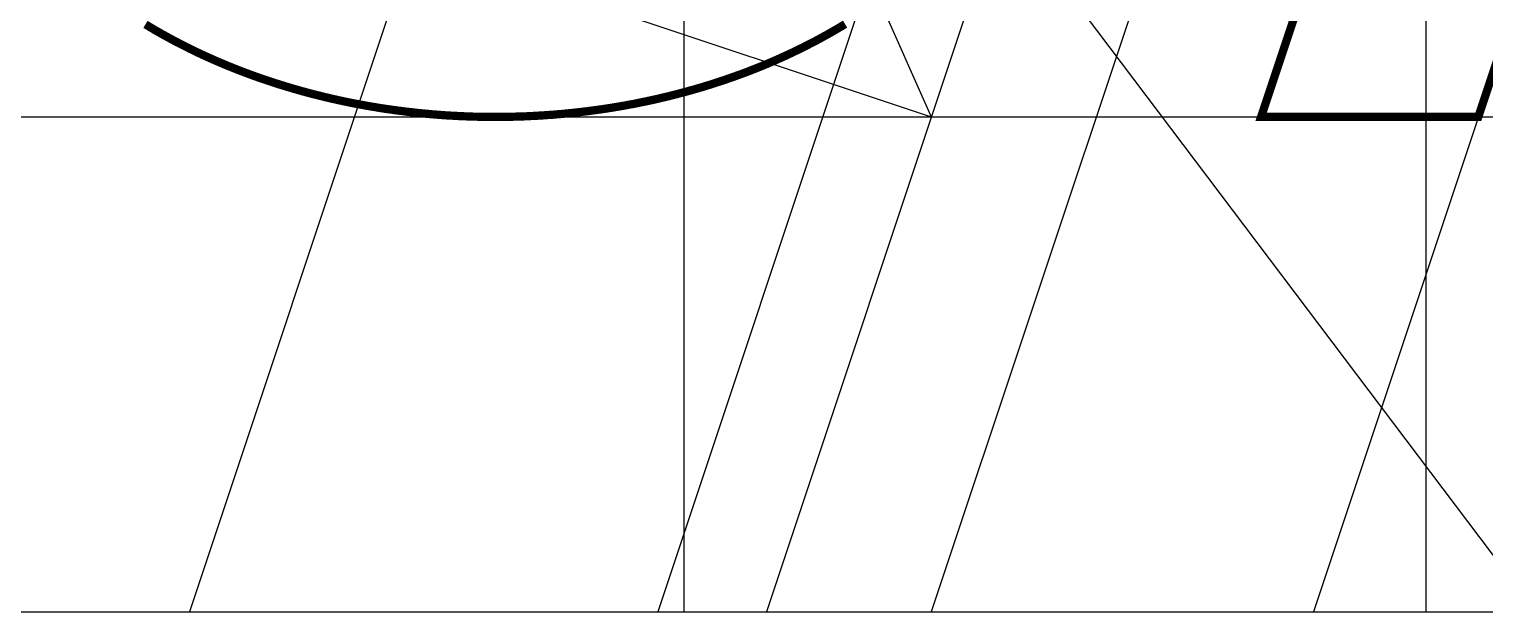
# Model space of a CAD drawing. Extents: x -732 to 2500, y -1000 to 1032.
# Drawn here: x 1890.6 to 2067.1, y -1000 to -929.4 of the extents above; entities that cross this region are included whole.
import ezdxf

# ---------------------------------------------------------------- set-up
doc = ezdxf.new("R2010")
doc.units = 0
doc.header["$MEASUREMENT"] = 0
doc.layers.add('Text 5', color=242, linetype='Continuous')
doc.layers.add('Text 5 Guide', color=254, linetype='Continuous')

msp = doc.modelspace()

# ---------------------------------------------------------------- linework, layer by layer
at = {"layer": 'Text 5'}
msp.add_lwpolyline([(1800, -1000), (2500, -1000), (2500, -700), (1800, -700)], close=True, dxfattribs=at)
at = {"layer": 'Text 5', "const_width": 1}
msp.add_lwpolyline([(2063.34, -869.98), (2086.68, -879.02), (2066.35, -940), (2040, -940)], close=True, dxfattribs=at)
msp.add_lwpolyline([(1989.54, -928.75), (1989.32, -928.88), (1989.11, -929.01), (1988.9, -929.14), (1988.68, -929.26), (1988.47, -929.39), (1988.25, -929.51), (1988.03, -929.64), (1987.82, -929.76), (1987.6, -929.89), (1987.38, -930.01), (1987.16, -930.13), (1986.94, -930.25), (1986.72, -930.37), (1986.5, -930.49), (1986.28, -930.61), (1986.06, -930.73), (1985.84, -930.85), (1985.62, -930.96), (1985.39, -931.08), (1985.17, -931.19), (1984.94, -931.31), (1984.72, -931.42), (1984.49, -931.54), (1984.27, -931.65), (1984.04, -931.76), (1983.82, -931.87), (1983.59, -931.98), (1983.36, -932.09), (1983.13, -932.2), (1982.9, -932.31), (1982.67, -932.41), (1982.44, -932.52), (1982.21, -932.63), (1981.98, -932.73), (1981.75, -932.84), (1981.52, -932.94), (1981.29, -933.04), (1981.05, -933.15), (1980.82, -933.25), (1980.59, -933.35), (1980.35, -933.45), (1980.12, -933.55), (1979.88, -933.64), (1979.65, -933.74), (1979.41, -933.84), (1979.17, -933.94), (1978.94, -934.03), (1978.7, -934.13), (1978.46, -934.22), (1978.22, -934.31), (1977.99, -934.41), (1977.75, -934.5), (1977.51, -934.59), (1977.27, -934.68), (1977.03, -934.77), (1976.79, -934.86), (1976.54, -934.94), (1976.3, -935.03), (1976.06, -935.12), (1975.82, -935.2), (1975.58, -935.29), (1975.33, -935.37), (1975.09, -935.46), (1974.85, -935.54), (1974.6, -935.62), (1974.36, -935.7), (1974.11, -935.78), (1973.87, -935.86), (1973.62, -935.94), (1973.37, -936.02), (1973.13, -936.1), (1972.88, -936.17), (1972.63, -936.25), (1972.39, -936.33), (1972.14, -936.4), (1971.89, -936.47), (1971.64, -936.55), (1971.39, -936.62), (1971.14, -936.69), (1970.89, -936.76), (1970.64, -936.83), (1970.39, -936.9), (1970.14, -936.97), (1969.89, -937.04), (1969.64, -937.1), (1969.39, -937.17), (1969.14, -937.24), (1968.88, -937.3), (1968.63, -937.36), (1968.38, -937.43), (1968.13, -937.49), (1967.87, -937.55), (1967.62, -937.61), (1967.36, -937.67), (1967.11, -937.73), (1966.86, -937.79), (1966.6, -937.85), (1966.35, -937.91), (1966.09, -937.96), (1965.83, -938.02), (1965.58, -938.07), (1965.32, -938.13), (1965.07, -938.18), (1964.81, -938.23), (1964.55, -938.28), (1964.3, -938.34), (1964.04, -938.39), (1963.78, -938.44), (1963.52, -938.48), (1963.27, -938.53), (1963.01, -938.58), (1962.75, -938.63), (1962.49, -938.67), (1962.23, -938.72), (1961.97, -938.76), (1961.71, -938.8), (1961.45, -938.85), (1961.2, -938.89), (1960.94, -938.93), (1960.68, -938.97), (1960.42, -939.01), (1960.15, -939.05), (1959.89, -939.09), (1959.63, -939.12), (1959.37, -939.16), (1959.11, -939.19), (1958.85, -939.23), (1958.59, -939.26), (1958.33, -939.3), (1958.07, -939.33), (1957.8, -939.36), (1957.54, -939.39), (1957.28, -939.42), (1957.02, -939.45), (1956.76, -939.48), (1956.49, -939.51), (1956.23, -939.54), (1955.97, -939.56), (1955.7, -939.59), (1955.44, -939.61), (1955.18, -939.64), (1954.91, -939.66), (1954.65, -939.68), (1954.39, -939.7), (1954.12, -939.73), (1953.86, -939.75), (1953.6, -939.76), (1953.33, -939.78), (1953.07, -939.8), (1952.81, -939.82), (1952.54, -939.83), (1952.28, -939.85), (1952.01, -939.87), (1951.75, -939.88), (1951.48, -939.89), (1951.22, -939.9), (1950.96, -939.92), (1950.69, -939.93), (1950.43, -939.94), (1950.16, -939.95), (1949.9, -939.96), (1949.63, -939.96), (1949.37, -939.97), (1949.1, -939.98), (1948.84, -939.98), (1948.57, -939.99), (1948.31, -939.99), (1948.04, -939.99), (1947.78, -940), (1947.51, -940), (1947.25, -940), (1946.98, -940), (1946.72, -940), (1946.45, -940), (1946.19, -940), (1945.92, -939.99), (1945.66, -939.99), (1945.39, -939.98), (1945.13, -939.98), (1944.87, -939.97), (1944.6, -939.97), (1944.34, -939.96), (1944.07, -939.95), (1943.81, -939.94), (1943.54, -939.93), (1943.28, -939.92), (1943.01, -939.91), (1942.75, -939.9), (1942.48, -939.88), (1942.22, -939.87), (1941.96, -939.85), (1941.69, -939.84), (1941.43, -939.82), (1941.16, -939.81), (1940.9, -939.79), (1940.64, -939.77), (1940.37, -939.75), (1940.11, -939.73), (1939.84, -939.71), (1939.58, -939.69), (1939.32, -939.67), (1939.05, -939.64), (1938.79, -939.62), (1938.53, -939.59), (1938.26, -939.57), (1938, -939.54), (1937.74, -939.52), (1937.48, -939.49), (1937.21, -939.46), (1936.95, -939.43), (1936.69, -939.4), (1936.43, -939.37), (1936.17, -939.34), (1935.9, -939.3), (1935.64, -939.27), (1935.38, -939.24), (1935.12, -939.2), (1934.86, -939.17), (1934.6, -939.13), (1934.34, -939.09), (1934.08, -939.06), (1933.82, -939.02), (1933.56, -938.98), (1933.3, -938.94), (1933.04, -938.9), (1932.78, -938.86), (1932.52, -938.81), (1932.26, -938.77), (1932, -938.73), (1931.74, -938.68), (1931.48, -938.64), (1931.22, -938.59), (1930.96, -938.54), (1930.71, -938.5), (1930.45, -938.45), (1930.19, -938.4), (1929.93, -938.35), (1929.68, -938.3), (1929.42, -938.25), (1929.16, -938.19), (1928.91, -938.14), (1928.65, -938.09), (1928.4, -938.03), (1928.14, -937.98), (1927.88, -937.92), (1927.63, -937.86), (1927.37, -937.81), (1927.12, -937.75), (1926.87, -937.69), (1926.61, -937.63), (1926.36, -937.57), (1926.1, -937.51), (1925.85, -937.44), (1925.6, -937.38), (1925.35, -937.32), (1925.09, -937.25), (1924.84, -937.19), (1924.59, -937.12), (1924.34, -937.05), (1924.09, -936.99), (1923.84, -936.92), (1923.59, -936.85), (1923.34, -936.78), (1923.09, -936.71), (1922.84, -936.64), (1922.59, -936.57), (1922.34, -936.49), (1922.09, -936.42), (1921.84, -936.34), (1921.6, -936.27), (1921.35, -936.19), (1921.1, -936.12), (1920.85, -936.04), (1920.61, -935.96), (1920.36, -935.88), (1920.12, -935.8), (1919.87, -935.72), (1919.63, -935.64), (1919.38, -935.56), (1919.14, -935.48), (1918.89, -935.39), (1918.65, -935.31), (1918.41, -935.23), (1918.17, -935.14), (1917.92, -935.05), (1917.68, -934.97), (1917.44, -934.88), (1917.2, -934.79), (1916.96, -934.7), (1916.72, -934.61), (1916.48, -934.52), (1916.24, -934.43), (1916, -934.34), (1915.76, -934.24), (1915.53, -934.15), (1915.29, -934.05), (1915.05, -933.96), (1914.81, -933.86), (1914.58, -933.77), (1914.34, -933.67), (1914.11, -933.57), (1913.87, -933.47), (1913.64, -933.37), (1913.4, -933.27), (1913.17, -933.17), (1912.94, -933.07), (1912.71, -932.97), (1912.47, -932.86), (1912.24, -932.76), (1912.01, -932.65), (1911.78, -932.55), (1911.55, -932.44), (1911.32, -932.33), (1911.09, -932.23), (1910.86, -932.12), (1910.64, -932.01), (1910.41, -931.9), (1910.18, -931.79), (1909.95, -931.68), (1909.73, -931.56), (1909.5, -931.45), (1909.28, -931.34), (1909.05, -931.22), (1908.83, -931.11), (1908.61, -930.99), (1908.38, -930.88), (1908.16, -930.76), (1907.94, -930.64), (1907.72, -930.52), (1907.5, -930.4), (1907.28, -930.28), (1907.06, -930.16), (1906.84, -930.04), (1906.62, -929.92), (1906.4, -929.79), (1906.19, -929.67), (1905.97, -929.55), (1905.75, -929.42), (1905.54, -929.29), (1905.32, -929.17), (1905.11, -929.04), (1904.9, -928.91), (1904.68, -928.78)], dxfattribs=at)
at = {"layer": 'Text 5 Guide'}
for p, q in [((1846.7, -700), (2073.3, -1000)), ((2010, -700), (1910, -1000)), ((2066.82, -700), (1966.82, -1000)), ((1970, -700), (1970, -1000)), ((2080, -700), (1980, -1000)), ((2100, -700), (2000, -1000)), ((2146.35, -700), (2046.35, -1000)), ((2060, -700), (2060, -1000)), ((1920, -760), (2000, -940)), ((2100, -760), (2040, -940)), ((1874, -898), (2000, -940)), ((1800, -940), (2500, -940))]:
    msp.add_line(p, q, dxfattribs=at)
msp.add_lwpolyline([(1905.54, -929.29), (1905.75, -929.42), (1905.97, -929.55), (1906.19, -929.67), (1906.4, -929.79), (1906.62, -929.92), (1906.84, -930.04), (1907.06, -930.16), (1907.28, -930.28), (1907.5, -930.4), (1907.72, -930.52), (1907.94, -930.64), (1908.16, -930.76), (1908.38, -930.88), (1908.61, -930.99), (1908.83, -931.11), (1909.05, -931.22), (1909.28, -931.34), (1909.5, -931.45), (1909.73, -931.56), (1909.95, -931.68), (1910.18, -931.79), (1910.41, -931.9), (1910.64, -932.01), (1910.86, -932.12), (1911.09, -932.23), (1911.32, -932.33), (1911.55, -932.44), (1911.78, -932.55), (1912.01, -932.65), (1912.24, -932.76), (1912.47, -932.86), (1912.71, -932.97), (1912.94, -933.07), (1913.17, -933.17), (1913.4, -933.27), (1913.64, -933.37), (1913.87, -933.47), (1914.11, -933.57), (1914.34, -933.67), (1914.58, -933.77), (1914.81, -933.86), (1915.05, -933.96), (1915.29, -934.05), (1915.53, -934.15), (1915.76, -934.24), (1916, -934.34), (1916.24, -934.43), (1916.48, -934.52), (1916.72, -934.61), (1916.96, -934.7), (1917.2, -934.79), (1917.44, -934.88), (1917.68, -934.97), (1917.92, -935.05), (1918.17, -935.14), (1918.41, -935.23), (1918.65, -935.31), (1918.89, -935.39), (1919.14, -935.48), (1919.38, -935.56), (1919.63, -935.64), (1919.87, -935.72), (1920.12, -935.8), (1920.36, -935.88), (1920.61, -935.96), (1920.85, -936.04), (1921.1, -936.12), (1921.35, -936.19), (1921.6, -936.27), (1921.84, -936.34), (1922.09, -936.42), (1922.34, -936.49), (1922.59, -936.57), (1922.84, -936.64), (1923.09, -936.71), (1923.34, -936.78), (1923.59, -936.85), (1923.84, -936.92), (1924.09, -936.99), (1924.34, -937.05), (1924.59, -937.12), (1924.84, -937.19), (1925.09, -937.25), (1925.35, -937.32), (1925.6, -937.38), (1925.85, -937.44), (1926.1, -937.51), (1926.36, -937.57), (1926.61, -937.63), (1926.87, -937.69), (1927.12, -937.75), (1927.37, -937.81), (1927.63, -937.86), (1927.88, -937.92), (1928.14, -937.98), (1928.4, -938.03), (1928.65, -938.09), (1928.91, -938.14), (1929.16, -938.19), (1929.42, -938.25), (1929.68, -938.3), (1929.93, -938.35), (1930.19, -938.4), (1930.45, -938.45), (1930.71, -938.5), (1930.96, -938.54), (1931.22, -938.59), (1931.48, -938.64), (1931.74, -938.68), (1932, -938.73), (1932.26, -938.77), (1932.52, -938.81), (1932.78, -938.86), (1933.04, -938.9), (1933.3, -938.94), (1933.56, -938.98), (1933.82, -939.02), (1934.08, -939.06), (1934.34, -939.09), (1934.6, -939.13), (1934.86, -939.17), (1935.12, -939.2), (1935.38, -939.24), (1935.64, -939.27), (1935.9, -939.3), (1936.17, -939.34), (1936.43, -939.37), (1936.69, -939.4), (1936.95, -939.43), (1937.21, -939.46), (1937.48, -939.49), (1937.74, -939.52), (1938, -939.54), (1938.26, -939.57), (1938.53, -939.59), (1938.79, -939.62), (1939.05, -939.64), (1939.32, -939.67), (1939.58, -939.69), (1939.84, -939.71), (1940.11, -939.73), (1940.37, -939.75), (1940.64, -939.77), (1940.9, -939.79), (1941.16, -939.81), (1941.43, -939.82), (1941.69, -939.84), (1941.96, -939.85), (1942.22, -939.87), (1942.48, -939.88), (1942.75, -939.9), (1943.01, -939.91), (1943.28, -939.92), (1943.54, -939.93), (1943.81, -939.94), (1944.07, -939.95), (1944.34, -939.96), (1944.6, -939.97), (1944.87, -939.97), (1945.13, -939.98), (1945.39, -939.98), (1945.66, -939.99), (1945.92, -939.99), (1946.19, -940), (1946.45, -940), (1946.72, -940), (1946.98, -940), (1947.25, -940), (1947.51, -940), (1947.78, -940), (1948.04, -939.99), (1948.31, -939.99), (1948.57, -939.99), (1948.84, -939.98), (1949.1, -939.98), (1949.37, -939.97), (1949.63, -939.96), (1949.9, -939.96), (1950.16, -939.95), (1950.43, -939.94), (1950.69, -939.93), (1950.96, -939.92), (1951.22, -939.9), (1951.48, -939.89), (1951.75, -939.88), (1952.01, -939.87), (1952.28, -939.85), (1952.54, -939.83), (1952.81, -939.82), (1953.07, -939.8), (1953.33, -939.78), (1953.6, -939.76), (1953.86, -939.75), (1954.12, -939.73), (1954.39, -939.7), (1954.65, -939.68), (1954.91, -939.66), (1955.18, -939.64), (1955.44, -939.61), (1955.7, -939.59), (1955.97, -939.56), (1956.23, -939.54), (1956.49, -939.51), (1956.76, -939.48), (1957.02, -939.45), (1957.28, -939.42), (1957.54, -939.39), (1957.8, -939.36), (1958.07, -939.33), (1958.33, -939.3), (1958.59, -939.26), (1958.85, -939.23), (1959.11, -939.19), (1959.37, -939.16), (1959.63, -939.12), (1959.89, -939.09), (1960.15, -939.05), (1960.42, -939.01), (1960.68, -938.97), (1960.94, -938.93), (1961.2, -938.89), (1961.45, -938.85), (1961.71, -938.8), (1961.97, -938.76), (1962.23, -938.72), (1962.49, -938.67), (1962.75, -938.63), (1963.01, -938.58), (1963.27, -938.53), (1963.52, -938.48), (1963.78, -938.44), (1964.04, -938.39), (1964.3, -938.34), (1964.55, -938.28), (1964.81, -938.23), (1965.07, -938.18), (1965.32, -938.13), (1965.58, -938.07), (1965.83, -938.02), (1966.09, -937.96), (1966.35, -937.91), (1966.6, -937.85), (1966.86, -937.79), (1967.11, -937.73), (1967.36, -937.67), (1967.62, -937.61), (1967.87, -937.55), (1968.13, -937.49), (1968.38, -937.43), (1968.63, -937.36), (1968.88, -937.3), (1969.14, -937.24), (1969.39, -937.17), (1969.64, -937.1), (1969.89, -937.04), (1970.14, -936.97), (1970.39, -936.9), (1970.64, -936.83), (1970.89, -936.76), (1971.14, -936.69), (1971.39, -936.62), (1971.64, -936.55), (1971.89, -936.47), (1972.14, -936.4), (1972.39, -936.33), (1972.63, -936.25), (1972.88, -936.17), (1973.13, -936.1), (1973.37, -936.02), (1973.62, -935.94), (1973.87, -935.86), (1974.11, -935.78), (1974.36, -935.7), (1974.6, -935.62), (1974.85, -935.54), (1975.09, -935.46), (1975.33, -935.37), (1975.58, -935.29), (1975.82, -935.2), (1976.06, -935.12), (1976.3, -935.03), (1976.54, -934.94), (1976.79, -934.86), (1977.03, -934.77), (1977.27, -934.68), (1977.51, -934.59), (1977.75, -934.5), (1977.99, -934.41), (1978.22, -934.31), (1978.46, -934.22), (1978.7, -934.13), (1978.94, -934.03), (1979.17, -933.94), (1979.41, -933.84), (1979.65, -933.74), (1979.88, -933.64), (1980.12, -933.55), (1980.35, -933.45), (1980.59, -933.35), (1980.82, -933.25), (1981.05, -933.15), (1981.29, -933.04), (1981.52, -932.94), (1981.75, -932.84), (1981.98, -932.73), (1982.21, -932.63), (1982.44, -932.52), (1982.67, -932.41), (1982.9, -932.31), (1983.13, -932.2), (1983.36, -932.09), (1983.59, -931.98), (1983.82, -931.87), (1984.04, -931.76), (1984.27, -931.65), (1984.49, -931.54), (1984.72, -931.42), (1984.94, -931.31), (1985.17, -931.19), (1985.39, -931.08), (1985.62, -930.96), (1985.84, -930.85), (1986.06, -930.73), (1986.28, -930.61), (1986.5, -930.49), (1986.72, -930.37), (1986.94, -930.25), (1987.16, -930.13), (1987.38, -930.01), (1987.6, -929.89), (1987.82, -929.76), (1988.03, -929.64), (1988.25, -929.51), (1988.47, -929.39), (1988.68, -929.26)], dxfattribs=at)

doc.saveas('drawing.dxf')
